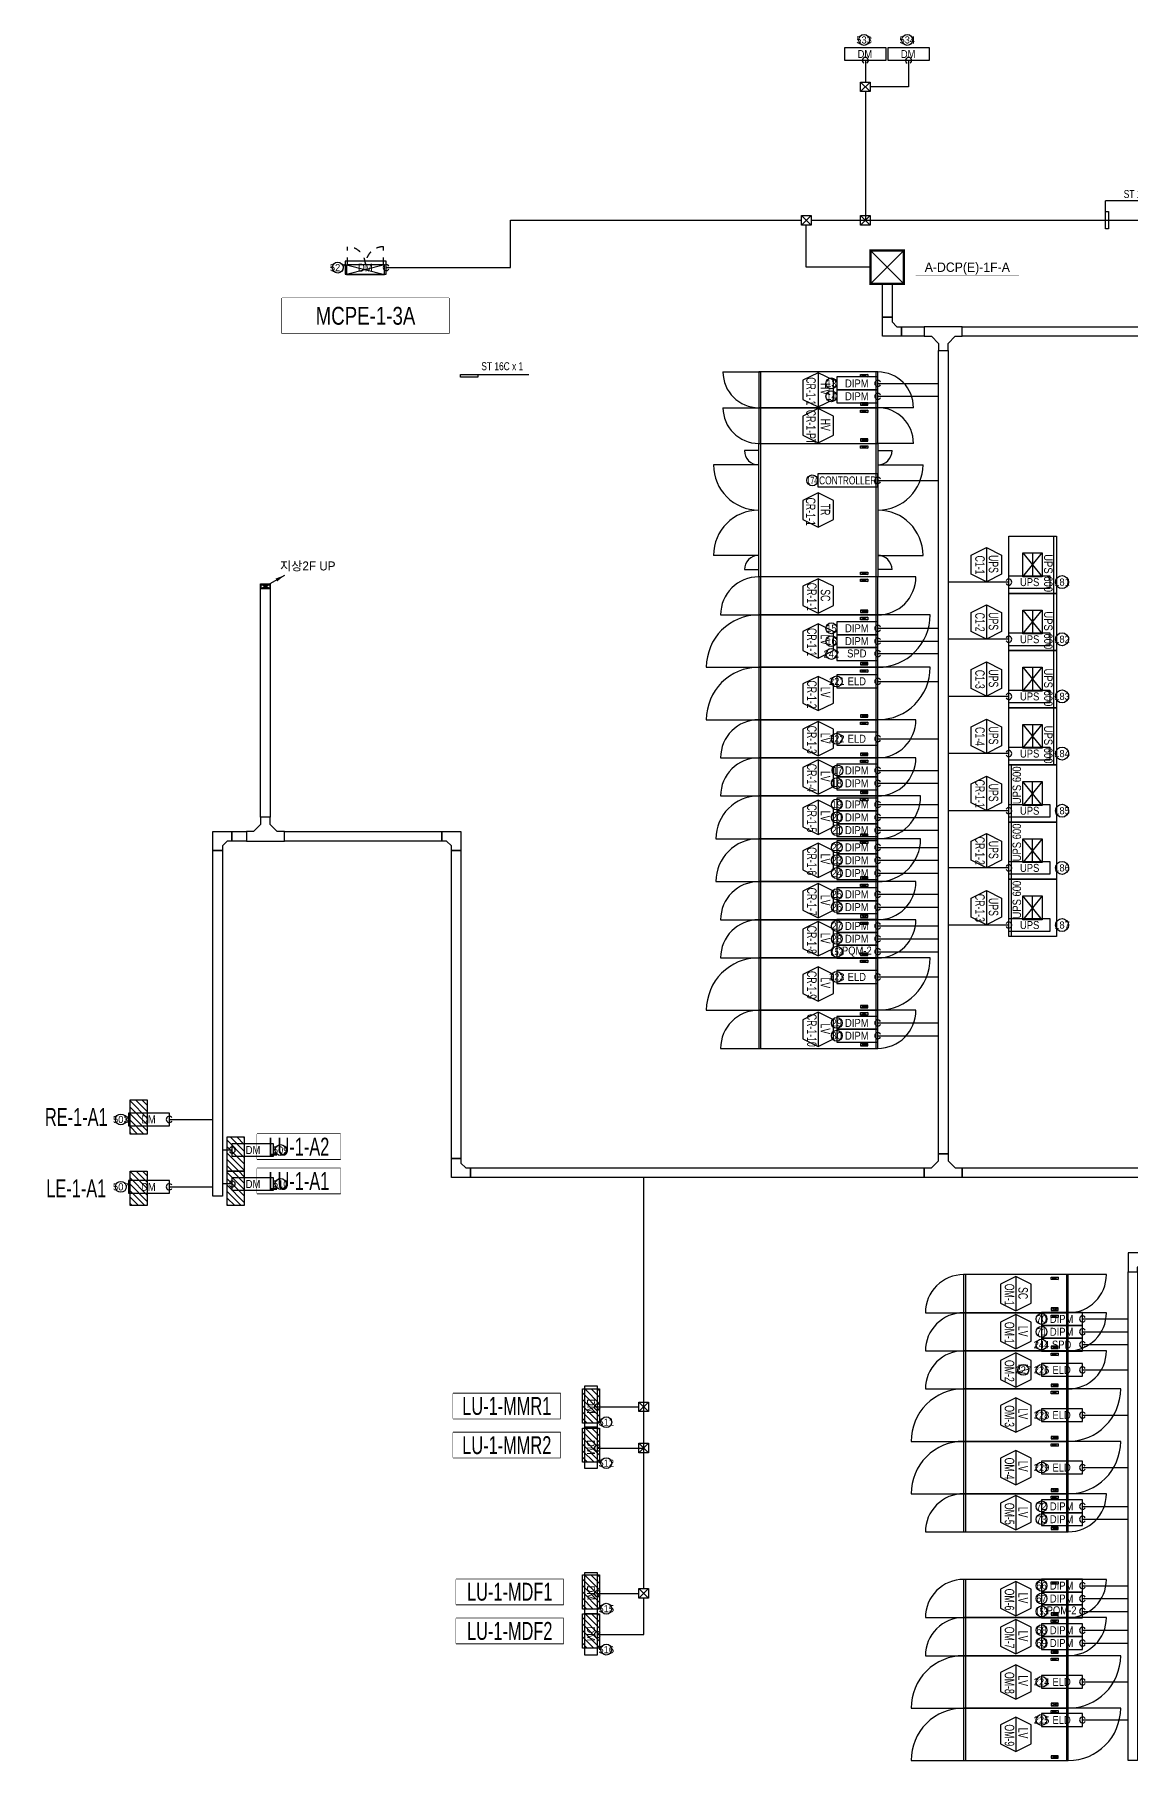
# Model space of a CAD drawing. Header units: millimetres. Extents: x 89450 to 753248, y -530175 to 1209785.
# Drawn here: x 90449 to 113481, y -243595 to -207360 of the extents above; entities that cross this region are included whole.
import ezdxf
from ezdxf.enums import TextEntityAlignment as Align

# ---------------------------------------------------------------- set-up
doc = ezdxf.new("R2010")
doc.units = ezdxf.units.MM
doc.header["$LTSCALE"] = 150
doc.linetypes.add('CONTINOUS', pattern=[0])
doc.linetypes.add('D1', pattern=[3, 1, -1, 1])
for name, color, linetype in [('------00 Switch Gear', 3, 'Continuous'), ('------00 Switch Gear_Number', 1, 'Continuous'), ('------01 Distribution Panel', 3, 'Continuous'), ('------01 Distribution Panel_UPS_Emgency', 232, 'Continuous'), ('------01 Motor Control Panel or Center', 4, 'Continuous'), ('-----29 Indicator', 1, 'Continuous'), ('-----99 EPMS CABLE DUCT', 4, 'Continuous'), ('-----99 EPMS CONDUIT', 4, 'Continuous'), ('-----99 EPMS DEVICE', 3, 'Continuous'), ('-----99 EPMS PNL', 6, 'Continuous')]:
    doc.layers.add(name, color=color, linetype=linetype)
doc.layers.add('NOPLOT', color=191, linetype='Continuous', plot=False)
doc.styles.add('ELEC', font='')
doc.styles.get('ELEC').set_extended_font_data('Dotum')

# ---------------------------------------------------------------- blocks, each defined once
blk = doc.blocks.new('A02')
h = blk.add_hatch()
h.set_pattern_fill('ANSI31', color=161, scale=25, style=0)
h.set_pattern_definition([(45, (-2000, -19200), (-56.1266, 56.1266), [])])
h.paths.add_polyline_path([(-300, 300), (-300, 0), (300, 0), (300, 300)])
at = {"color": 161}
blk.add_lwpolyline([(300, 0), (-300, 0), (-300, 300), (300, 300)], close=True, dxfattribs=at)
blk = doc.blocks.new('MCP_EQUIPMENT-2')
at = {"color": 161}
for p, q in [((200, 400), (0, -400)), ((200, -400), (0, 400))]:
    blk.add_line(p, q, dxfattribs=at)
at = {"color": 161, "linetype": 'D1'}
for p, q in [((200, 380), (580, 380)), ((200, -380), (580, -380))]:
    blk.add_line(p, q, dxfattribs=at)
at = {"color": 161}
blk.add_lwpolyline([(200, 400), (0, 400), (0, -400), (200, -400)], close=True, dxfattribs=at)
at = {"color": 161, "linetype": 'D1'}
for centre, start, end in [((200, 380), 270, 0), ((200, -380), 0, 90)]:
    blk.add_arc(centre, 380, start, end, dxfattribs=at)
blk = doc.blocks.new('UPS 600kV')
at = {"layer": '------00 Switch Gear', "color": 161}
blk.add_line((800, 850), (-402, 850), dxfattribs=at)
blk.add_lwpolyline([(798, -100), (-402, -100), (-402, 900), (798, 900)], close=True, dxfattribs=at)
at = {"layer": 'NOPLOT', "color": 161}
for p, q in [((-52, 199), (448, 601)), ((448, 199), (-52, 601)), ((-52, 400), (448, 400))]:
    blk.add_line(p, q, dxfattribs=at)
blk.add_lwpolyline([(448, 601), (448, 199), (-52, 199), (-52, 601)], close=True, dxfattribs=at)
at = {"layer": 'NOPLOT', "color": 161, "style": 'ELEC', "width": 0.85}
blk.add_text('UPS 600', height=178.2, dxfattribs=at).set_placement((-26, 731), align=Align.MIDDLE_LEFT)
blk = doc.blocks.new('800X2500')
at = {"layer": '------00 Switch Gear', "color": 161}
for p, q in [((-2460, 800), (-2460, 0)), ((-210, 750), (-360, 700)), ((-360, 750), (-210, 700)), ((800, 800), (-42, 800)), ((-40, 800), (-40, 0)), ((-3300, 0), (-2458, 0)), ((-210, 50), (-360, 100)), ((-360, 50), (-210, 100))]:
    blk.add_line(p, q, dxfattribs=at)
for points in [[(-2500, 800), (-2500, 0), (0, 0), (0, 800)], [(-360, 750), (-210, 750), (-210, 700), (-360, 700)], [(-360, 50), (-210, 50), (-210, 100), (-360, 100)]]:
    blk.add_lwpolyline(points, close=True, dxfattribs=at)
for centre, start, end in [((-2500, 0), 90, 180), ((0, 800), 270, 0)]:
    blk.add_arc(centre, 800, start, end, dxfattribs=at)
blk = doc.blocks.new('1100X2500')
at = {"layer": '------00 Switch Gear', "color": 161}
for p, q in [((-2460, 1100), (-2460, 0)), ((1100, 1100), (-42, 1100)), ((-40, 1100), (-40, 0)), ((-210, 1050), (-360, 1000)), ((-360, 1050), (-210, 1000)), ((-3600, 0), (-2458, 0)), ((-210, 50), (-360, 100)), ((-360, 50), (-210, 100))]:
    blk.add_line(p, q, dxfattribs=at)
at = {"layer": '------00 Switch Gear', "color": 161, "elevation": 0}
for points in [[(-2500, 1100), (-2500, 0), (0, 0), (0, 1100)], [(-360, 1050), (-210, 1050), (-210, 1000), (-360, 1000)], [(-360, 50), (-210, 50), (-210, 100), (-360, 100)]]:
    blk.add_lwpolyline(points, close=True, dxfattribs=at)
at = {"layer": '------00 Switch Gear', "color": 161}
for centre, start, end in [((-2500, 0), 90, 180), ((0, 1100), 270, 0)]:
    blk.add_arc(centre, 1100, start, end, dxfattribs=at)
blk = doc.blocks.new('900X2500')
at = {"layer": '------00 Switch Gear', "color": 161}
for p, q in [((-2460, 900), (-2460, 0)), ((-210, 850), (-360, 800)), ((-360, 850), (-210, 800)), ((900, 900), (-42, 900)), ((-40, 900), (-40, 0)), ((-3400, 0), (-2458, 0)), ((-210, 50), (-360, 100)), ((-360, 50), (-210, 100))]:
    blk.add_line(p, q, dxfattribs=at)
at = {"layer": '------00 Switch Gear', "color": 161, "elevation": 0}
for points in [[(-2500, 900), (-2500, 0), (0, 0), (0, 900)], [(-360, 850), (-210, 850), (-210, 800), (-360, 800)], [(-360, 50), (-210, 50), (-210, 100), (-360, 100)]]:
    blk.add_lwpolyline(points, close=True, dxfattribs=at)
at = {"layer": '------00 Switch Gear', "color": 161}
for centre, start, end in [((-2500, 0), 90, 180), ((0, 900), 270, 0)]:
    blk.add_arc(centre, 900, start, end, dxfattribs=at)
blk = doc.blocks.new('750X2500')
at = {"layer": '------00 Switch Gear', "color": 161}
for p, q in [((-3250, 750), (-2458, 750)), ((-2460, 750), (-2460, 0)), ((-40, 750), (-40, 0)), ((-210, 700), (-360, 650)), ((-360, 700), (-210, 650)), ((-210, 50), (-360, 100)), ((-360, 50), (-210, 100)), ((750, 0), (-42, 0))]:
    blk.add_line(p, q, dxfattribs=at)
for points in [[(-2500, 750), (-2500, 0), (0, 0), (0, 750)], [(-360, 700), (-210, 700), (-210, 650), (-360, 650)], [(-360, 50), (-210, 50), (-210, 100), (-360, 100)]]:
    blk.add_lwpolyline(points, close=True, dxfattribs=at)
for centre, start, end in [((-2500, 750), 180, 270), ((0, 0), 0, 90)]:
    blk.add_arc(centre, 750, start, end, dxfattribs=at)
blk = doc.blocks.new('800x2200')
at = {"layer": '------00 Switch Gear', "color": 161}
for p, q in [((-2160, 0), (-2160, 800)), ((-1990, 750), (-1840, 700)), ((-1840, 750), (-1990, 700)), ((800, 800), (-42, 800)), ((-40, 0), (-40, 800)), ((-3000, 0), (-2158, 0)), ((-1990, 50), (-1840, 100)), ((-1840, 50), (-1990, 100))]:
    blk.add_line(p, q, dxfattribs=at)
for points in [[(0, 0), (0, 800), (-2200, 800), (-2200, 0)], [(-1840, 750), (-1990, 750), (-1990, 700), (-1840, 700)], [(-1840, 50), (-1990, 50), (-1990, 100), (-1840, 100)]]:
    blk.add_lwpolyline(points, close=True, dxfattribs=at)
for centre, start, end in [((-2200, 0), 90, 180), ((0, 800), 270, 0)]:
    blk.add_arc(centre, 800, start, end, dxfattribs=at)
blk = doc.blocks.new('1100x2200')
at = {"layer": '------00 Switch Gear', "color": 161}
for p, q in [((-2160, 0), (-2160, 1100)), ((1100, 1100), (-42, 1100)), ((-40, 0), (-40, 1100)), ((-1990, 1050), (-1840, 1000)), ((-1840, 1050), (-1990, 1000)), ((-3300, 0), (-2158, 0)), ((-1990, 50), (-1840, 100)), ((-1840, 50), (-1990, 100))]:
    blk.add_line(p, q, dxfattribs=at)
at = {"layer": '------00 Switch Gear', "color": 161, "elevation": 0}
for points in [[(0, 0), (0, 1100), (-2200, 1100), (-2200, 0)], [(-1840, 1050), (-1990, 1050), (-1990, 1000), (-1840, 1000)], [(-1840, 50), (-1990, 50), (-1990, 100), (-1840, 100)]]:
    blk.add_lwpolyline(points, close=True, dxfattribs=at)
at = {"layer": '------00 Switch Gear', "color": 161}
for centre, start, end in [((-2200, 0), 90, 180), ((0, 1100), 270, 0)]:
    blk.add_arc(centre, 1100, start, end, dxfattribs=at)
blk = doc.blocks.new('zw$32E')
for p, q in [((100, 0), (0, 0)), ((0, 0), (0, -400)), ((100, -75), (100, 0)), ((175, -150), (100, -75)), ((250, -150), (175, -150)), ((250, -250), (250, -150)), ((100, -325), (175, -250)), ((100, -400), (100, -325)), ((175, -250), (250, -250)), ((0, -400), (100, -400))]:
    blk.add_line(p, q)

msp = doc.modelspace()

# ---------------------------------------------------------------- linework, layer by layer
at = {"layer": '------00 Switch Gear', "color": 161}
for p, q in [((105694, -215945), (105694, -218745)), ((108114, -215945), (108114, -218745)), ((105654, -216095), (105354, -216095)), ((107794, -215995), (107944, -216045)), ((107794, -216045), (107944, -215995)), ((108154, -216095), (108454, -216095)), ((105654, -216395), (104704, -216395)), ((108154, -216395), (109104, -216395)), ((105654, -218295), (104704, -218295)), ((108154, -218295), (109104, -218295)), ((105354, -218595), (105654, -218595)), ((107794, -218645), (107944, -218695)), ((107794, -218695), (107944, -218645)), ((108454, -218595), (108154, -218595))]:
    msp.add_line(p, q, dxfattribs=at)
for points in [[(108154, -215945), (108154, -218745), (105654, -218745), (105654, -215945)], [(107944, -215995), (107944, -216045), (107794, -216045), (107794, -215995)], [(107944, -218645), (107944, -218695), (107794, -218695), (107794, -218645)]]:
    msp.add_lwpolyline(points, close=True, dxfattribs=at)
for centre, radius, start, end in [((105654, -216095), 300, 180, 270), ((108154, -216095), 300, 270, 0), ((105654, -216395), 950, 180, 270), ((108154, -216395), 950, 270, 0), ((105654, -218295), 950, 90, 180), ((108154, -218295), 950, 0, 90), ((105654, -218595), 300, 90, 180), ((108154, -218595), 300, 0, 90)]:
    msp.add_arc(centre, radius, start, end, dxfattribs=at)
at = {"layer": '------00 Switch Gear_Number', "color": 1}
for points in [[(106904, -214460), (106904, -215180), (107224, -215020), (107224, -214620), (106904, -214460), (106584, -214620), (106584, -215020), (106904, -215180)], [(106904, -215210), (106904, -215930), (107224, -215770), (107224, -215370), (106904, -215210), (106584, -215370), (106584, -215770), (106904, -215930)], [(106904, -216985), (106904, -217705), (107224, -217545), (107224, -217145), (106904, -216985), (106584, -217145), (106584, -217545), (106904, -217705)], [(110434, -218132), (110434, -218852), (110114, -218693), (110114, -218292), (110434, -218132), (110754, -218292), (110754, -218693), (110434, -218852)], [(110434, -219332), (110434, -220052), (110114, -219893), (110114, -219492), (110434, -219332), (110754, -219492), (110754, -219893), (110434, -220052)], [(110434, -220532), (110434, -221252), (110114, -221093), (110114, -220692), (110434, -220532), (110754, -220692), (110754, -221093), (110434, -221252)], [(110434, -221732), (110434, -222452), (110114, -222293), (110114, -221892), (110434, -221732), (110754, -221892), (110754, -222293), (110434, -222452)], [(110434, -222932), (110434, -223652), (110114, -223493), (110114, -223092), (110434, -222932), (110754, -223092), (110754, -223493), (110434, -223652)], [(110434, -224132), (110434, -224852), (110114, -224693), (110114, -224292), (110434, -224132), (110754, -224292), (110754, -224693), (110434, -224852)], [(110434, -225332), (110434, -226052), (110114, -225893), (110114, -225492), (110434, -225332), (110754, -225492), (110754, -225893), (110434, -226052)], [(111054, -233435), (111054, -234155), (111374, -233995), (111374, -233595), (111054, -233435), (110734, -233595), (110734, -233995), (111054, -234155)], [(111054, -234235), (111054, -234955), (111374, -234795), (111374, -234395), (111054, -234235), (110734, -234395), (110734, -234795), (111054, -234955)], [(111054, -235035), (111054, -235755), (111374, -235595), (111374, -235195), (111054, -235035), (110734, -235195), (110734, -235595), (111054, -235755)], [(111054, -235985), (111054, -236705), (111374, -236545), (111374, -236145), (111054, -235985), (110734, -236145), (110734, -236545), (111054, -236705)], [(111054, -237085), (111054, -237805), (111374, -237645), (111374, -237245), (111054, -237085), (110734, -237245), (110734, -237645), (111054, -237805)], [(111054, -239835), (111054, -240555), (111374, -240395), (111374, -239995), (111054, -239835), (110734, -239995), (110734, -240395), (111054, -240555)], [(111054, -240635), (111054, -241355), (111374, -241195), (111374, -240795), (111054, -240635), (110734, -240795), (110734, -241195), (111054, -241355)]]:
    msp.add_lwpolyline(points, dxfattribs=at)
at = {"layer": '------00 Switch Gear_Number', "color": 1, "elevation": 0}
for points in [[(106904, -218785), (106904, -219505), (107224, -219345), (107224, -218945), (106904, -218785), (106584, -218945), (106584, -219345), (106904, -219505)], [(106904, -219735), (106904, -220455), (107224, -220295), (107224, -219895), (106904, -219735), (106584, -219895), (106584, -220295), (106904, -220455)], [(106904, -220835), (106904, -221555), (107224, -221395), (107224, -220995), (106904, -220835), (106584, -220995), (106584, -221395), (106904, -221555)], [(106904, -221785), (106904, -222505), (107224, -222345), (107224, -221945), (106904, -221785), (106584, -221945), (106584, -222345), (106904, -222505)], [(106904, -222585), (106904, -223305), (107224, -223145), (107224, -222745), (106904, -222585), (106584, -222745), (106584, -223145), (106904, -223305)], [(106904, -223435), (106904, -224155), (107224, -223995), (107224, -223595), (106904, -223435), (106584, -223595), (106584, -223995), (106904, -224155)], [(106904, -224335), (106904, -225055), (107224, -224895), (107224, -224495), (106904, -224335), (106584, -224495), (106584, -224895), (106904, -225055)], [(106904, -225185), (106904, -225905), (107224, -225745), (107224, -225345), (106904, -225185), (106584, -225345), (106584, -225745), (106904, -225905)], [(106904, -225985), (106904, -226705), (107224, -226545), (107224, -226145), (106904, -225985), (106584, -226145), (106584, -226545), (106904, -226705)], [(106904, -226935), (106904, -227655), (107224, -227495), (107224, -227095), (106904, -226935), (106584, -227095), (106584, -227495), (106904, -227655)], [(106904, -227885), (106904, -228605), (107224, -228445), (107224, -228045), (106904, -227885), (106584, -228045), (106584, -228445), (106904, -228605)], [(111054, -238035), (111054, -238755), (111374, -238595), (111374, -238195), (111054, -238035), (110734, -238195), (110734, -238595), (111054, -238755)], [(111054, -241585), (111054, -242305), (111374, -242145), (111374, -241745), (111054, -241585), (110734, -241745), (110734, -242145), (111054, -242305)], [(111054, -242685), (111054, -243405), (111374, -243245), (111374, -242845), (111054, -242685), (110734, -242845), (110734, -243245), (111054, -243405)]]:
    msp.add_lwpolyline(points, dxfattribs=at)
at = {"layer": '------01 Distribution Panel_UPS_Emgency', "color": 1, "elevation": 0}
for points in [[(95121, -230970), (96876, -230970), (96876, -230445), (95121, -230445)], [(95121, -231690), (96876, -231690), (96876, -231165), (95121, -231165)]]:
    msp.add_lwpolyline(points, close=True, dxfattribs=at)
at = {"layer": '------01 Distribution Panel_UPS_Emgency', "color": 1}
for points in [[(99238, -236417), (101492, -236417), (101492, -235892), (99238, -235892)], [(99238, -237237), (101492, -237237), (101492, -236712), (99238, -236712)], [(99299, -240317), (101554, -240317), (101554, -239792), (99299, -239792)], [(99299, -241137), (101554, -241137), (101554, -240612), (99299, -240612)]]:
    msp.add_lwpolyline(points, close=True, dxfattribs=at)
at = {"layer": '------01 Motor Control Panel or Center', "linetype": 'CONTINOUS'}
msp.add_lwpolyline([(99150, -212895), (99150, -213635), (95647, -213635), (95647, -212895)], close=True, dxfattribs=at)
at = {"layer": '-----29 Indicator'}
for centre, radius in [((107867, -207474), 114), ((108774, -207474), 114), ((96814, -212254), 114), ((107180, -214685), 114), ((107180, -214955), 114), ((106780, -216721), 114), ((112023, -218856), 136), ((107180, -219825), 114), ((112023, -220056), 136), ((107180, -220095), 114), ((107180, -220365), 114), ((107293, -220940), 114), ((112023, -221256), 136), ((107293, -222145), 114), ((112023, -222456), 136), ((107309, -222810), 114), ((107293, -223080), 114), ((107293, -223525), 114), ((112023, -223656), 136), ((107293, -223795), 114), ((107293, -224065), 114), ((107293, -224425), 114), ((107293, -224695), 114), ((107293, -224965), 114), ((112023, -224856), 136), ((107293, -225410), 114), ((107293, -225680), 114), ((107293, -226075), 114), ((112023, -226056), 136), ((107293, -226345), 114), ((107293, -226615), 114), ((107293, -227145), 114), ((107293, -228110), 114), ((107293, -228380), 114), ((111593, -234325), 114), ((111591, -234865), 114), ((111593, -234595), 114), ((111209, -235395), 114), ((111593, -235395), 114), ((111593, -236345), 114), ((102453, -236493), 114), ((102453, -237353), 114), ((111593, -237445), 114), ((111593, -238260), 114), ((111593, -238530), 114), ((111593, -239925), 114), ((111593, -240195), 114), ((102453, -240408), 114), ((111593, -240465), 114), ((111593, -240860), 114), ((102453, -241268), 114), ((111593, -241130), 114), ((111593, -241945), 114), ((111593, -242745), 114)]:
    msp.add_circle(centre, radius, dxfattribs=at)
at = {"layer": '-----99 EPMS CABLE DUCT'}
for p, q in [((107893, -207905), (107893, -208358)), ((108801, -207905), (108801, -208458)), ((107893, -208558), (107893, -211260)), ((108801, -208458), (107993, -208458)), ((95297, -218945), (95703, -218711)), ((95207, -218905), (95387, -218985)), ((95207, -218985), (95387, -218905)), ((102268, -236170), (103139, -236170)), ((102268, -240086), (103139, -240086))]:
    msp.add_line(p, q, dxfattribs=at)
at = {"layer": '-----99 EPMS CABLE DUCT', "elevation": 0}
for points in [[(97833, -212254), (100443, -212254), (100443, -211260), (106553, -211260)], [(106753, -211260), (114310, -211260), (114310, -211425)]]:
    msp.add_lwpolyline(points, dxfattribs=at)
at = {"layer": '-----99 EPMS CABLE DUCT'}
for points in [[(108004, -212245), (106653, -212245), (106653, -211360)], [(108654, -213495), (108654, -213695), (108254, -213695), (108254, -213295), (108454, -213295), (108454, -213395), (108554, -213495), (108654, -213495)], [(94395, -224492), (94195, -224492), (94195, -224092), (94595, -224092), (94595, -224292), (94495, -224292), (94395, -224392), (94395, -224492)], [(99002, -224292), (99002, -224092), (99402, -224092), (99402, -224492), (99202, -224492), (99202, -224392), (99102, -224292), (99002, -224292)], [(99602, -231156), (99602, -231356), (99202, -231356), (99202, -230956), (99402, -230956), (99402, -231056), (99502, -231156), (99602, -231156)], [(103239, -239986), (103239, -231356)], [(113809, -233139), (113809, -232939), (113409, -232939), (113409, -233339), (113609, -233339), (113609, -233239), (113709, -233139), (113809, -233139)], [(102268, -237036), (103239, -237036), (103239, -236270)], [(102268, -240952), (103239, -240952), (103239, -240186)]]:
    msp.add_lwpolyline(points, dxfattribs=at)
for points in [[(108254, -212595), (108454, -212595), (108454, -213295), (108254, -213295)], [(108654, -213495), (109129, -213495), (109129, -213695), (108654, -213695)], [(109929, -213495), (117634, -213495), (117634, -213695), (109929, -213695)], [(109429, -213995), (109629, -213995), (109629, -230856), (109429, -230856)], [(95197, -218895), (95397, -218895), (95397, -223792), (95197, -223792)], [(95197, -218895), (95397, -218895), (95397, -218995), (95197, -218995)], [(95207, -218905), (95387, -218905), (95387, -218985), (95207, -218985)], [(94595, -224092), (94897, -224092), (94897, -224292), (94595, -224292)], [(95697, -224092), (99002, -224092), (99002, -224292), (95697, -224292)], [(94195, -224492), (94395, -224492), (94395, -231747), (94195, -231747)], [(99202, -224492), (99402, -224492), (99402, -230956), (99202, -230956)], [(99602, -231156), (109129, -231156), (109129, -231356), (99602, -231356)], [(109929, -231156), (117634, -231156), (117634, -231356), (109929, -231356)], [(113409, -233339), (113609, -233339), (113609, -243595), (113409, -243595)]]:
    msp.add_lwpolyline(points, close=True, dxfattribs=at)
msp.add_lwpolyline([(95703, -218711, 0, 70, 0), (95527, -218812, 40, 40, 0)], format="xyseb", dxfattribs=at)
msp.add_circle((95297, -218945), 10, dxfattribs=at)
at = {"layer": '-----99 EPMS CONDUIT'}
for p, q in [((107993, -208358), (107793, -208558)), ((107793, -208358), (107993, -208558)), ((112938, -211442), (112938, -210851)), ((114366, -210851), (112938, -210851)), ((106753, -211160), (106553, -211360)), ((106553, -211160), (106753, -211360)), ((107993, -211160), (107793, -211360)), ((107793, -211160), (107993, -211360)), ((99391, -214495), (100826, -214495)), ((108154, -214686), (109429, -214686)), ((108154, -214956), (109429, -214956)), ((108154, -216722), (109429, -216722, 0)), ((110904, -218856), (109629, -218856)), ((108154, -219826), (109429, -219826)), ((108154, -220096), (109429, -220096)), ((110904, -220056), (109629, -220056)), ((108154, -220356), (109429, -220356)), ((108154, -220940), (109429, -220940)), ((110904, -221256), (109629, -221256)), ((108154, -222145), (109429, -222145)), ((110904, -222456), (109629, -222456)), ((108154, -222810), (109429, -222810)), ((108154, -223080), (109429, -223080)), ((108154, -223525), (109429, -223525)), ((108154, -223795), (109429, -223795)), ((110904, -223656), (109629, -223656)), ((108154, -224065), (109429, -224065)), ((108154, -224425), (109429, -224425)), ((108154, -224695), (109429, -224695)), ((108154, -224965), (109429, -224965)), ((110904, -224856), (109629, -224856)), ((108154, -225410), (109429, -225410)), ((108154, -225680), (109429, -225680)), ((108154, -226075), (109429, -226075)), ((110904, -226056), (109629, -226056)), ((108154, -226345), (109429, -226345)), ((108154, -226615), (109429, -226615)), ((108154, -227145), (109429, -227145)), ((108154, -228110), (109429, -228110)), ((108154, -228380), (109429, -228380)), ((112454, -234325), (113409, -234325)), ((112454, -234595), (113409, -234595)), ((112454, -234865), (113409, -234865)), ((112454, -235395), (113409, -235395)), ((103339, -236070), (103139, -236270)), ((103139, -236070), (103339, -236270)), ((112454, -236345), (113409, -236345)), ((103339, -236936), (103139, -237136)), ((103139, -236936), (103339, -237136)), ((112454, -237445), (113409, -237445)), ((112454, -238260), (113409, -238260)), ((112454, -238530), (113409, -238530)), ((103339, -239986), (103139, -240186)), ((103139, -239986), (103339, -240186)), ((112454, -239925), (113409, -239925)), ((112454, -240195), (113409, -240195)), ((112454, -240465), (113409, -240465)), ((112454, -240860), (113409, -240860)), ((112454, -241130), (113409, -241130)), ((112454, -241945), (113409, -241945)), ((112454, -242745), (113409, -242745))]:
    msp.add_line(p, q, dxfattribs=at)
for points in [[(107793, -208358), (107993, -208358), (107993, -208558), (107793, -208558)], [(106553, -211160), (106753, -211160), (106753, -211360), (106553, -211360)], [(107793, -211160), (107993, -211160), (107993, -211360), (107793, -211360)], [(99391, -214495), (99754, -214495), (99754, -214555), (99391, -214555)], [(103139, -236070), (103339, -236070), (103339, -236270), (103139, -236270)], [(103139, -236936), (103339, -236936), (103339, -237136), (103139, -237136)], [(103139, -239986), (103339, -239986), (103339, -240186), (103139, -240186)]]:
    msp.add_lwpolyline(points, close=True, dxfattribs=at)
at = {"layer": '-----99 EPMS CONDUIT', "elevation": 0}
msp.add_lwpolyline([(112938, -211442), (112938, -211078), (112998, -211078), (112998, -211442)], close=True, dxfattribs=at)
at = {"layer": '-----99 EPMS CONDUIT'}
for points in [[(93280, -230137, 0), (94195, -230138, 0)], [(94598, -230780, 0), (94395, -230780, 0)], [(94598, -231492, 0), (94395, -231492, 0)], [(93280, -231552, 0), (94195, -231553, 0)]]:
    msp.add_polyline3d(points, dxfattribs=at)
for centre, start, end in [((107893, -207905), 300, 240), ((108801, -207905), 300, 240), ((97833, -212254), 30, 330), ((108154, -214686), 30, 330), ((108154, -214956), 30, 330), ((108154, -216722), 30, 330), ((110904, -218856), 210, 150), ((108154, -219826), 30, 330), ((108154, -220096), 30, 330), ((108154, -220356), 30, 330), ((110904, -220056), 210, 150), ((108154, -220940), 30, 330), ((110904, -221256), 210, 150), ((108154, -222145), 30, 330), ((110904, -222456), 210, 150), ((108154, -222810), 30, 330), ((108154, -223080), 30, 330), ((108154, -223525), 30, 330), ((108154, -223795), 30, 330), ((110904, -223656), 210, 150), ((108154, -224065), 30, 330), ((108154, -224425), 30, 330), ((108154, -224695), 30, 330), ((108154, -224965), 30, 330), ((110904, -224856), 210, 150), ((108154, -225410), 30, 330), ((108154, -225680), 30, 330), ((108154, -226075), 30, 330), ((110904, -226056), 210, 150), ((108154, -226345), 30, 330), ((108154, -226615), 30, 330), ((108154, -227145), 30, 330), ((108154, -228110), 30, 330), ((108154, -228380), 30, 330), ((93280, -230137), 30, 330), ((94598, -230780), 210, 150), ((93280, -231552), 30, 330), ((94598, -231492), 210, 150), ((112454, -234325), 30, 330), ((112454, -234595), 30, 330), ((112454, -234865), 30, 330), ((112454, -235395), 30, 330), ((102268, -236177), 30, 330), ((112454, -236345), 30, 330), ((102268, -237036), 30, 330), ((112454, -237445), 30, 330), ((112454, -238260), 30, 330), ((112454, -238530), 30, 330), ((112454, -239925), 30, 330), ((102268, -240092), 30, 330), ((112454, -240195), 30, 330), ((112454, -240465), 30, 330), ((102268, -240952), 30, 330), ((112454, -240860), 30, 330), ((112454, -241130), 30, 330), ((112454, -241945), 30, 330), ((112454, -242745), 30, 330)]:
    msp.add_arc(centre, 63.8, start, end, dxfattribs=at)
at = {"layer": '-----99 EPMS DEVICE', "color": 2}
for points in [[(108323, -207905), (107463, -207905), (107463, -207635), (108323, -207635)], [(109231, -207905), (108371, -207905), (108371, -207635), (109231, -207635)], [(108154, -216586), (106893, -216586), (106893, -216856), (108154, -216856)], [(112454, -235260), (111593, -235260), (111593, -235530), (112454, -235530)], [(102268, -236601), (102268, -235740), (101999, -235740), (101999, -236601)], [(102268, -237460), (102268, -236600), (101999, -236600), (101999, -237460)], [(102268, -240516), (102268, -239655), (101999, -239655), (101999, -240516)], [(102268, -241375), (102268, -240515), (101999, -240515), (101999, -241375)]]:
    msp.add_lwpolyline(points, close=True, dxfattribs=at)
at = {"layer": '-----99 EPMS DEVICE', "color": 2, "elevation": 0}
for points in [[(97833, -212119), (96973, -212119), (96973, -212389), (97833, -212389)], [(108154, -220805), (107293, -220805), (107293, -221074), (108154, -221074)], [(108154, -222010), (107293, -222010), (107293, -222280), (108154, -222280)], [(108154, -227010), (107293, -227010), (107293, -227280), (108154, -227280)], [(93280, -230002), (92419, -230002), (92419, -230272), (93280, -230272)], [(93280, -231418), (92419, -231418), (92419, -231687), (93280, -231687)], [(112454, -236210), (111593, -236210), (111593, -236480), (112454, -236480)], [(112454, -237310), (111593, -237310), (111593, -237580), (112454, -237580)], [(112454, -241810), (111593, -241810), (111593, -242080), (112454, -242080)], [(112454, -242610), (111593, -242610), (111593, -242880), (112454, -242880)]]:
    msp.add_lwpolyline(points, close=True, dxfattribs=at)
at = {"layer": '-----99 EPMS DEVICE'}
for points in [[(108154, -214550), (107293, -214550), (107293, -214820), (108154, -214820)], [(108154, -214820), (107293, -214820), (107293, -215090), (108154, -215090)], [(110904, -218722), (111764, -218722), (111764, -218991), (110904, -218991)], [(110904, -219922), (111764, -219922), (111764, -220191), (110904, -220191)], [(110904, -221122), (111764, -221122), (111764, -221391), (110904, -221391)], [(110904, -222322), (111764, -222322), (111764, -222591), (110904, -222591)], [(110904, -223522), (111764, -223522), (111764, -223791), (110904, -223791)], [(110904, -224722), (111764, -224722), (111764, -224991), (110904, -224991)], [(110904, -225922), (111764, -225922), (111764, -226191), (110904, -226191)], [(112454, -234190), (111593, -234190), (111593, -234460), (112454, -234460)], [(112454, -234460), (111593, -234460), (111593, -234730), (112454, -234730)], [(112454, -234730), (111593, -234730), (111593, -234999), (112454, -234999)], [(112454, -238125), (111593, -238125), (111593, -238395), (112454, -238395)], [(112454, -238395), (111593, -238395), (111593, -238665), (112454, -238665)], [(112454, -239790), (111593, -239790), (111593, -240060), (112454, -240060)], [(112454, -240060), (111593, -240060), (111593, -240330), (112454, -240330)], [(112454, -240330), (111593, -240330), (111593, -240599), (112454, -240599)], [(112454, -240725), (111593, -240725), (111593, -240995), (112454, -240995)], [(112454, -240995), (111593, -240995), (111593, -241265), (112454, -241265)]]:
    msp.add_lwpolyline(points, close=True, dxfattribs=at)
at = {"layer": '-----99 EPMS DEVICE', "elevation": 0}
for points in [[(108154, -219690), (107293, -219690), (107293, -219960), (108154, -219960)], [(108154, -219960), (107293, -219960), (107293, -220230), (108154, -220230)], [(108154, -220230), (107293, -220230), (107293, -220499), (108154, -220499)], [(108154, -222675), (107293, -222675), (107293, -222945), (108154, -222945)], [(108154, -222945), (107293, -222945), (107293, -223215), (108154, -223215)], [(108154, -223390), (107293, -223390), (107293, -223660), (108154, -223660)], [(108154, -223660), (107293, -223660), (107293, -223930), (108154, -223930)], [(108154, -223930), (107293, -223930), (107293, -224199), (108154, -224199)], [(108154, -224290), (107293, -224290), (107293, -224560), (108154, -224560)], [(108154, -224560), (107293, -224560), (107293, -224830), (108154, -224830)], [(108154, -224830), (107293, -224830), (107293, -225099), (108154, -225099)], [(108154, -225275), (107293, -225275), (107293, -225545), (108154, -225545)], [(108154, -225545), (107293, -225545), (107293, -225815), (108154, -225815)], [(108154, -225940), (107293, -225940), (107293, -226210), (108154, -226210)], [(108154, -226210), (107293, -226210), (107293, -226480), (108154, -226480)], [(108154, -226480), (107293, -226480), (107293, -226749), (108154, -226749)], [(108154, -227975), (107293, -227975), (107293, -228245), (108154, -228245)], [(108154, -228245), (107293, -228245), (107293, -228515), (108154, -228515)]]:
    msp.add_lwpolyline(points, close=True, dxfattribs=at)
at = {"layer": '-----99 EPMS PNL'}
for p, q in [((108004, -211895), (108704, -212595)), ((108004, -212595), (108704, -211895))]:
    msp.add_line(p, q, dxfattribs=at)
at = {"layer": '-----99 EPMS PNL', "const_width": 50}
msp.add_lwpolyline([(108004, -211895), (108704, -211895), (108704, -212595), (108004, -212595)], close=True, dxfattribs=at)
at = {"layer": '-----99 EPMS PNL', "const_width": 1, "elevation": 0}
msp.add_lwpolyline([(108948, -212426), (108948, -212065), (111119, -212065), (111119, -212426)], close=True, dxfattribs=at)

# ---------------------------------------------------------------- block references
at = {"layer": '------00 Switch Gear', "color": 11}
for p in [(108154, -215195), (108154, -215945)]:
    msp.add_blockref('750X2500', p, dxfattribs=at)
at = {"layer": '------00 Switch Gear', "color": 161}
for name, p, rotation in [('UPS 600kV', (111004, -218297), 270), ('UPS 600kV', (111004, -219497), 270), ('UPS 600kV', (111004, -220697), 270), ('UPS 600kV', (111004, -221897), 270), ('UPS 600kV', (111804, -223493), 89.99999999999999), ('UPS 600kV', (111804, -224693), 89.99999999999999), ('UPS 600kV', (111804, -225893), 89.99999999999999), ('800x2200', (109954, -233395), 180), ('800x2200', (109954, -234195), 180), ('800x2200', (109954, -234995), 180), ('800x2200', (109954, -237995), 180), ('800x2200', (109954, -239795), 180), ('800x2200', (109954, -240595), 180)]:
    msp.add_blockref(name, p, dxfattribs=dict(at, rotation=rotation))
for name, p in [('800X2500', (108154, -219545)), ('1100X2500', (108154, -220645)), ('1100X2500', (108154, -221745)), ('800X2500', (108154, -222545)), ('800X2500', (108154, -223345)), ('900X2500', (108154, -224245)), ('900X2500', (108154, -225145)), ('800X2500', (108154, -225945)), ('800X2500', (108154, -226745)), ('1100X2500', (108154, -227845)), ('800X2500', (108154, -228645))]:
    msp.add_blockref(name, p, dxfattribs=at)
at = {"layer": '------00 Switch Gear', "rotation": 180}
for p in [(109954, -235795), (109954, -236895), (109954, -241395), (109954, -242495)]:
    msp.add_blockref('1100x2200', p, dxfattribs=at)
at = {"layer": '------01 Distribution Panel', "color": 161, "xscale": 1.2, "yscale": 1.2, "zscale": 1.2, "rotation": 270}
for p in [(92454, -230085), (92454, -231585)]:
    msp.add_blockref('A02', p, dxfattribs=at)
at = {"layer": '------01 Distribution Panel_UPS_Emgency', "color": 161, "xscale": 1.2, "yscale": 1.2, "zscale": 1.2, "rotation": 270}
for p in [(94494, -230865), (94494, -231585)]:
    msp.add_blockref('A02', p, dxfattribs=at)
at = {"layer": '------01 Distribution Panel_UPS_Emgency', "xscale": 1.2, "yscale": 1.2, "zscale": 1.2, "rotation": 270}
for p in [(101954, -236155), (101954, -236975), (101954, -240055), (101954, -240875)]:
    msp.add_blockref('A02', p, dxfattribs=at)
at = {"layer": '------01 Motor Control Panel or Center', "color": 161, "rotation": 89.99999999999999}
msp.add_blockref('MCP_EQUIPMENT-2', (97398, -212395), dxfattribs=at)
at = {"layer": '-----99 EPMS CABLE DUCT', "yscale": 2, "zscale": 2}
for p, xscale, rotation in [((109929, -213495), 2, 269.9999999999999), ((94897, -224292), 2, 89.99999999999993), ((109929, -231356), -2, 270.0000000000001)]:
    msp.add_blockref('zw$32E', p, dxfattribs=dict(at, xscale=xscale, rotation=rotation))

# ---------------------------------------------------------------- texts
at = {"layer": '------00 Switch Gear_Number', "color": 0, "style": 'ELEC', "width": 0.7}
for s, p in [('CR-1-1', (106752, -214850)), ('HV', (107055, -214803)), ('CR-1-PT', (106752, -215600)), ('HV', (107055, -215553)), ('CR-1-1', (106745, -217378)), ('TR', (107055, -217333)), ('C1-1', (110300, -218497)), ('UPS', (110585, -218476)), ('CR-1-1', (106770, -219166)), ('SC', (107055, -219134)), ('C1-2', (110300, -219697)), ('UPS', (110585, -219676)), ('CR-1-1', (106770, -220116)), ('LV', (107055, -220069)), ('CR-1-2', (106770, -221216)), ('C1-3', (110300, -220897)), ('UPS', (110585, -220876)), ('LV', (107055, -221169)), ('CR-1-3', (106770, -222166)), ('LV', (107055, -222134)), ('C1-4', (110300, -222097)), ('UPS', (110585, -222076)), ('CR-1-4', (106770, -222966)), ('LV', (107055, -222934)), ('CR-1-1', (110300, -223297)), ('UPS', (110585, -223276)), ('CR-1-5', (106770, -223816)), ('LV', (107055, -223769)), ('CR-1-2', (110300, -224497)), ('CR-1-6', (106770, -224716)), ('LV', (107055, -224669)), ('UPS', (110585, -224476)), ('CR-1-7', (106770, -225566)), ('LV', (107055, -225534)), ('CR-1-3', (110300, -225697)), ('UPS', (110585, -225676)), ('CR-1-8', (106770, -226366)), ('LV', (107055, -226334)), ('CR-1-9', (106770, -227316)), ('LV', (107055, -227269)), ('CR-1-10', (106770, -228266)), ('LV', (107055, -228234)), ('OM-1', (110920, -233816)), ('SC', (111205, -233784)), ('OM-1', (110920, -234616)), ('LV', (111205, -234584)), ('OM-2', (110920, -235416)), ('LV', (111205, -235384)), ('OM-3', (110920, -236366)), ('LV', (111205, -236319)), ('OM-4', (110920, -237466)), ('LV', (111205, -237419)), ('OM-5', (110920, -238416)), ('LV', (111205, -238384)), ('OM-6', (110920, -240216)), ('LV', (111205, -240184)), ('OM-7', (110920, -241016)), ('LV', (111205, -240984)), ('OM-8', (110920, -241966)), ('LV', (111205, -241919)), ('OM-9', (110920, -243066)), ('LV', (111205, -243019))]:
    msp.add_text(s, height=200, rotation=270, dxfattribs=at).set_placement(p, align=Align.MIDDLE_CENTER)
at = {"layer": '-----29 Indicator', "style": 'ELEC'}
for s, p in [('533', (107867, -207474)), ('534', (108774, -207474)), ('527', (96814, -212254)), ('13', (107180, -214685)), ('14', (107180, -214955)), ('181', (112023, -218856)), ('182', (112023, -220056)), ('221', (107293, -220940)), ('183', (112023, -221256)), ('222', (107293, -222145)), ('184', (112023, -222456)), ('185', (112023, -223656)), ('186', (112023, -224856)), ('187', (112023, -226056)), ('72', (111593, -238260)), ('73', (111593, -238530)), ('66', (111593, -239925)), ('67', (111593, -240195)), ('68', (111593, -240860)), ('69', (111593, -241130)), ('224', (111593, -241945)), ('225', (111593, -242745))]:
    msp.add_text(s, height=150, dxfattribs=at).set_placement(p, align=Align.MIDDLE_CENTER)
for s, width, p in [('174', 0.6, (106780, -216721)), ('153', 0.8, (111593, -240465))]:
    msp.add_text(s, height=150, dxfattribs=dict(at, width=width)).set_placement(p, align=Align.MIDDLE_CENTER)
for s, p in [('15', (107180, -219825)), ('242', (107180, -220365)), ('16', (107180, -220095)), ('17', (107309, -222810)), ('18', (107293, -223080)), ('19', (107293, -223525)), ('20', (107293, -223795)), ('21', (107293, -224065)), ('22', (107293, -224425)), ('23', (107293, -224695)), ('24', (107293, -224965)), ('25', (107293, -225410)), ('26', (107293, -225680)), ('27', (107293, -226075)), ('28', (107293, -226345)), ('223', (107293, -227145)), ('29', (107293, -228110)), ('30', (107293, -228380)), ('70', (111593, -234325)), ('244', (111591, -234865)), ('71', (111593, -234595)), ('227', (111209, -235395)), ('226', (111593, -235395)), ('511', (102453, -236493)), ('228', (111593, -236345)), ('512', (102453, -237353)), ('229', (111593, -237445)), ('515', (102453, -240408)), ('516', (102453, -241268))]:
    msp.add_text(s, height=150, rotation=360, dxfattribs=at).set_placement(p, align=Align.MIDDLE_CENTER)
at = {"layer": '-----29 Indicator', "style": 'ELEC', "width": 0.8}
msp.add_text('152', height=150, rotation=360, dxfattribs=at).set_placement((107293, -226615), align=Align.MIDDLE_CENTER)
at = {"layer": '-----99 EPMS CABLE DUCT', "style": 'ELEC'}
msp.add_text('지상2F UP', height=187.7, dxfattribs=at).set_placement((95602, -218611))
msp.add_text('지상2F UP', height=187.7, dxfattribs=at).set_placement((95602, -218611))
at = {"layer": '-----99 EPMS CONDUIT', "style": 'ELEC', "width": 0.8}
for p in [(113758, -210708), (100270, -214324)]:
    msp.add_text('ST 16C x 1', height=168, dxfattribs=at).set_placement(p, align=Align.MIDDLE_CENTER)
at = {"layer": '-----99 EPMS DEVICE', "color": 2, "style": 'ELEC', "width": 0.9}
for s, p in [('DM', (107884, -207770)), ('DM', (108791, -207770)), ('DM', (97394, -212254)), ('ELD', (107714, -220939)), ('ELD', (107714, -222145)), ('DM', (92840, -230136)), ('DM', (92840, -231552)), ('ELD', (112014, -241945)), ('ELD', (112014, -242745))]:
    msp.add_text(s, height=168, dxfattribs=at).set_placement(p, align=Align.MIDDLE)
at = {"layer": '-----99 EPMS DEVICE', "style": 'ELEC', "width": 0.9}
for s, p in [('DIPM', (107714, -214685)), ('DIPM', (107714, -214954)), ('UPS', (111343, -218856)), ('UPS', (111343, -220056)), ('UPS', (111343, -221256)), ('UPS', (111343, -222456)), ('UPS', (111343, -223656)), ('UPS', (111343, -224856)), ('UPS', (111343, -226056)), ('DIPM', (112014, -238260)), ('DIPM', (112014, -238529)), ('DIPM', (112014, -239925)), ('DIPM', (112014, -240195)), ('PQM-2', (112014, -240464)), ('DIPM', (112014, -240860)), ('DIPM', (112014, -241129))]:
    msp.add_text(s, height=168, dxfattribs=at).set_placement(p, align=Align.MIDDLE)
at = {"layer": '-----99 EPMS DEVICE', "color": 2, "style": 'ELEC', "width": 0.8}
msp.add_text('CONTROLLER', height=168, dxfattribs=at).set_placement((107523, -216721), align=Align.MIDDLE_CENTER)
at = {"layer": '-----99 EPMS DEVICE', "style": 'ELEC', "width": 0.9}
for s, p in [('DIPM', (107714, -219825)), ('DIPM', (107714, -220095)), ('SPD', (107714, -220354)), ('DIPM', (107714, -222810)), ('DIPM', (107714, -223079)), ('DIPM', (107714, -223525)), ('DIPM', (107714, -223795)), ('DIPM', (107714, -224064)), ('DIPM', (107714, -224425)), ('DIPM', (107714, -224695)), ('DIPM', (107714, -224964)), ('DIPM', (107714, -225410)), ('DIPM', (107714, -225679)), ('DIPM', (107714, -226075)), ('DIPM', (107714, -226345)), ('PQM-2', (107714, -226614)), ('DIPM', (107714, -228110)), ('DIPM', (107714, -228379)), ('DIPM', (112014, -234325)), ('DIPM', (112014, -234595)), ('SPD', (112014, -234864))]:
    msp.add_text(s, height=168, rotation=360, dxfattribs=at).set_placement(p, align=Align.MIDDLE)
at = {"layer": '-----99 EPMS DEVICE', "color": 2, "style": 'ELEC', "width": 0.9}
for s, rotation, p in [('ELD', 360, (107714, -227145)), ('ELD', 360, (112014, -235395)), ('DM', 270, (102134, -236161)), ('ELD', 360, (112014, -236345)), ('DM', 270, (102134, -237021)), ('ELD', 360, (112014, -237445)), ('DM', 270, (102134, -240076)), ('DM', 270, (102134, -240936))]:
    msp.add_text(s, height=168, rotation=rotation, dxfattribs=at).set_placement(p, align=Align.MIDDLE)
at = {"layer": '-----99 EPMS PNL', "style": 'ELEC'}
msp.add_text('A-DCP(E)-1F-A', height=196.83, dxfattribs=at).set_placement((110034, -212245), align=Align.MIDDLE_CENTER)

# ---------------------------------------------------------------- wipeouts: each hides what was drawn before it
at = {"color": 1}
for points in [[(90449, -230347), (92204, -230347), (92204, -229822), (90449, -229822)], [(90449, -231847), (92204, -231847), (92204, -231322), (90449, -231322)]]:
    msp.add_wipeout(points, dxfattribs=at).dxf.layer = '------01 Distribution Panel'

# ---------------------------------------------------------------- next in the draw order: linework, layer by layer
at = {"layer": '-----29 Indicator'}
for centre in [(92261, -230137), (92261, -231552)]:
    msp.add_circle(centre, 114, dxfattribs=at)

# ---------------------------------------------------------------- next in the draw order: texts
at = {"layer": '------01 Distribution Panel', "style": 'ELEC', "width": 0.7}
for s, p in [('RE-1-A1', (91326, -230085)), ('LE-1-A1', (91326, -231585))]:
    msp.add_text(s, height=375, dxfattribs=at).set_placement(p, align=Align.MIDDLE_CENTER)
at = {"layer": '-----29 Indicator', "style": 'ELEC'}
for s, p in [('503', (92261, -230137)), ('507', (92261, -231552))]:
    msp.add_text(s, height=150, dxfattribs=at).set_placement(p, align=Align.MIDDLE_CENTER)

# ---------------------------------------------------------------- next in the draw order: wipeouts: each hides what was drawn before it
at = {"color": 1}
for points, layer in [([(95121, -230970), (96876, -230970), (96876, -230445), (95121, -230445)], '------01 Distribution Panel_UPS_Emgency'), ([(95121, -231690), (96876, -231690), (96876, -231165), (95121, -231165)], '------01 Distribution Panel_UPS_Emgency'), ([(99238, -236417), (101492, -236417), (101492, -235892), (99238, -235892)], '------01 Distribution Panel_UPS_Emgency'), ([(99238, -237237), (101492, -237237), (101492, -236712), (99238, -236712)], '------01 Distribution Panel_UPS_Emgency'), ([(99299, -240317), (101554, -240317), (101554, -239792), (99299, -239792)], '------01 Distribution Panel_UPS_Emgency'), ([(99299, -241137), (101554, -241137), (101554, -240612), (99299, -240612)], '------01 Distribution Panel_UPS_Emgency'), ([(95647, -212895), (99150, -212895), (99150, -213635), (95647, -213635)], '------01 Motor Control Panel or Center')]:
    msp.add_wipeout(points, dxfattribs=at).dxf.layer = layer

# ---------------------------------------------------------------- next in the draw order: linework, layer by layer
at = {"layer": '------01 Motor Control Panel or Center', "linetype": 'CONTINOUS'}
msp.add_lwpolyline([(99150, -212895), (99150, -213635), (95647, -213635), (95647, -212895)], close=True, dxfattribs=at)
at = {"layer": '-----29 Indicator'}
for centre in [(95617, -230780), (95617, -231492)]:
    msp.add_circle(centre, 114, dxfattribs=at)
at = {"layer": '-----99 EPMS DEVICE', "color": 2, "elevation": 0}
for points in [[(94598, -230645), (95458, -230645), (95458, -230914), (94598, -230914)], [(94598, -231357), (95458, -231357), (95458, -231627), (94598, -231627)]]:
    msp.add_lwpolyline(points, close=True, dxfattribs=at)

# ---------------------------------------------------------------- next in the draw order: texts
at = {"layer": '------01 Distribution Panel_UPS_Emgency', "style": 'ELEC', "width": 0.7}
for s, p in [('LU-1-A2', (95999, -230708)), ('LU-1-A1', (95999, -231428))]:
    msp.add_text(s, height=375, dxfattribs=at).set_placement(p, align=Align.MIDDLE_CENTER)
for s, p in [('LU-1-MMR1', (100365, -236155)), ('LU-1-MMR2', (100365, -236975)), ('LU-1-MDF1', (100426, -240055)), ('LU-1-MDF2', (100426, -240875))]:
    msp.add_text(s, height=375, dxfattribs=at).set_placement(p, align=Align.MIDDLE)
at = {"layer": '------01 Motor Control Panel or Center', "linetype": 'CONTINOUS', "style": 'ELEC', "width": 0.8}
msp.add_text('MCPE-1-3A', height=375, dxfattribs=at).set_placement((97398, -213265), align=Align.MIDDLE)
at = {"layer": '-----29 Indicator', "style": 'ELEC'}
for s, p in [('509', (95617, -230780)), ('510', (95617, -231492))]:
    msp.add_text(s, height=150, dxfattribs=at).set_placement(p, align=Align.MIDDLE_CENTER)
at = {"layer": '-----99 EPMS DEVICE', "color": 2, "style": 'ELEC', "width": 0.9}
for p in [(95037, -230779), (95037, -231492)]:
    msp.add_text('DM', height=168, dxfattribs=at).set_placement(p, align=Align.MIDDLE)

# ---------------------------------------------------------------- next in the draw order: wipeouts: each hides what was drawn before it
at = {"color": 1}
msp.add_wipeout([(95647, -212895), (99150, -212895), (99150, -213635), (95647, -213635)], dxfattribs=at).dxf.layer = '------01 Motor Control Panel or Center'

# ---------------------------------------------------------------- next in the draw order: texts
at = {"layer": '------01 Motor Control Panel or Center', "linetype": 'CONTINOUS', "style": 'ELEC', "width": 0.8}
msp.add_text('MCPE-1-3A', height=375, dxfattribs=at).set_placement((97398, -213265), align=Align.MIDDLE)

doc.saveas('drawing.dxf')
